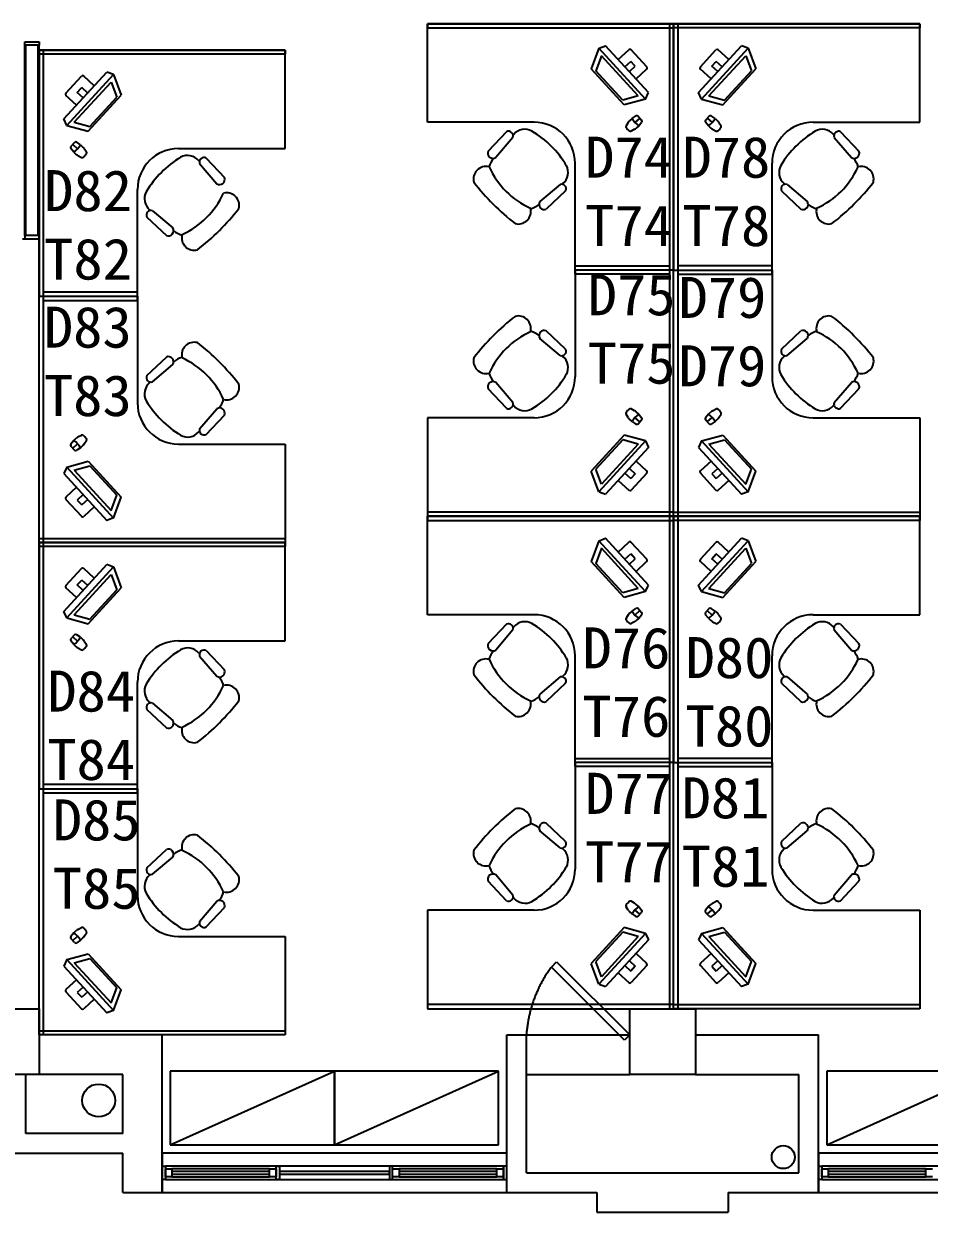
# Model space of a CAD drawing. Header units: millimetres. Extents: x 526420 to 928802, y 401925 to 509768.
# Drawn here: x 681218 to 686736, y 418464 to 425704 of the extents above; entities that cross this region are included whole.
import ezdxf

# ---------------------------------------------------------------- set-up
doc = ezdxf.new("R2010")
doc.units = ezdxf.units.MM
doc.header["$LTSCALE"] = 3000
doc.header["$MEASUREMENT"] = 0
doc.linetypes.add('DASHED2', pattern=[0.375, 0.25, -0.125])
doc.layers.get('0').update_dxf_attribs({"linetype": 'CONTINUOUS'})
for name, color, linetype in [('D-WALL', 7, 'CONTINUOUS'), ('D-WINDOW', 7, 'CONTINUOUS'), ('P-DOOR', 7, 'CONTINUOUS'), ('P-FURNI-I', 7, 'CONTINUOUS'), ('P-WALL', 7, 'CONTINUOUS'), ('窗台线', 7, 'CONTINUOUS')]:
    doc.layers.add(name, color=color, linetype=linetype)
doc.styles.get("Standard").update_dxf_attribs({"font": 'romans.shx', "width": 0.65, "bigfont": 'hzfs1.shx'})

msp = doc.modelspace()

# ---------------------------------------------------------------- linework, layer by layer
at = {"color": 0, "ltscale": 0.7}
for centre, radius in [((681674.4, 419144.9), 100), ((685846.2, 418799.6), 70)]:
    msp.add_circle(centre, radius, dxfattribs=at)
at = {"layer": 'D-WALL', "color": 0, "ltscale": 0.7}
for p, q in [((681211, 424393.9), (681311, 424393.9)), ((681311, 419703.9), (681311, 424393.9)), ((682061, 419543.9), (681311, 419543.9)), ((682061, 418583.9), (682061, 419543.9)), ((684161, 419543.9), (684281, 419543.9)), ((684161, 418583.9), (684161, 419543.9)), ((684281, 418703.9), (684281, 419543.9)), ((685311, 419543.9), (686061, 419543.9)), ((686061, 418583.9), (686061, 419543.9)), ((681231, 418943.9), (681231, 419303.9)), ((681821, 419303.9), (681311, 419303.9)), ((681821, 418943.9), (681821, 419303.9)), ((685311, 419303.9), (685941, 419303.9)), ((685941, 418703.9), (685941, 419303.9)), ((681821, 418943.9), (681231, 418943.9)), ((680511, 418823.9), (681821, 418823.9)), ((681821, 418583.9), (681821, 418823.9)), ((684281, 418703.9), (685941, 418703.9)), ((681821, 418583.9), (682061, 418583.9)), ((684161, 418583.9), (684711, 418583.9)), ((684711, 418583.9), (684711, 418463.9)), ((685511, 418583.9), (685511, 418463.9)), ((685511, 418583.9), (686061, 418583.9)), ((684711, 418463.9), (685511, 418463.9))]:
    msp.add_line(p, q, dxfattribs=at)
at = {"layer": 'D-WALL', "color": 0, "ltscale": 100}
for p, q in [((680911, 419703.9), (681311, 419703.9)), ((681311, 419703.9), (681311, 419303.9)), ((684911, 419703.9), (685311, 419703.9)), ((684911, 419303.9), (684911, 419703.9)), ((684911, 419703.9), (685311, 419703.9)), ((684911, 419303.9), (684911, 419703.9)), ((685311, 419703.9), (685311, 419303.9)), ((685311, 419703.9), (685311, 419303.9)), ((681311, 419303.9), (680911, 419303.9)), ((685311, 419303.9), (684911, 419303.9)), ((685311, 419303.9), (684911, 419303.9))]:
    msp.add_line(p, q, dxfattribs=at)
at = {"layer": 'D-WINDOW', "color": 0, "ltscale": 0.7}
for p, q in [((682061, 418743.9), (682081, 418743.9)), ((682061, 418663.9), (682061, 418743.9)), ((684141, 418743.9), (682081, 418743.9)), ((682081, 418743.9), (682081, 418663.9)), ((682081, 418743.9), (682081, 418663.9)), ((682081, 418728.9), (682121, 418728.9)), ((682081, 418678.9), (682081, 418728.9)), ((682716, 418728.9), (682121, 418728.9)), ((682121, 418728.9), (682121, 418678.9)), ((682121, 418728.9), (682121, 418678.9)), ((682716, 418711.4), (682121, 418711.4)), ((682121, 418711.4), (682121, 418696.4)), ((682121, 418696.4), (682716, 418696.4)), ((682716, 418728.9), (682756, 418728.9)), ((682716, 418678.9), (682716, 418728.9)), ((682716, 418678.9), (682716, 418728.9)), ((682716, 418696.4), (682716, 418711.4)), ((682756, 418743.9), (682776, 418743.9)), ((682756, 418663.9), (682756, 418743.9)), ((682756, 418728.9), (682756, 418678.9)), ((682776, 418743.9), (682776, 418663.9)), ((683446, 418711.4), (682776, 418711.4)), ((682776, 418711.4), (682776, 418696.4)), ((682776, 418696.4), (683446, 418696.4)), ((683466, 418743.9), (683446, 418743.9)), ((683446, 418743.9), (683446, 418663.9)), ((683446, 418696.4), (683446, 418711.4)), ((683466, 418663.9), (683466, 418743.9)), ((683466, 418728.9), (683506, 418728.9)), ((683466, 418678.9), (683466, 418728.9)), ((684101, 418728.9), (683506, 418728.9)), ((683506, 418728.9), (683506, 418678.9)), ((683506, 418728.9), (683506, 418678.9)), ((684101, 418711.4), (683506, 418711.4)), ((683506, 418711.4), (683506, 418696.4)), ((683506, 418696.4), (684101, 418696.4)), ((684101, 418728.9), (684141, 418728.9)), ((684101, 418678.9), (684101, 418728.9)), ((684101, 418678.9), (684101, 418728.9)), ((684101, 418696.4), (684101, 418711.4)), ((684141, 418663.9), (684141, 418743.9)), ((684161, 418743.9), (684141, 418743.9)), ((684141, 418743.9), (684141, 418663.9)), ((684141, 418728.9), (684141, 418678.9)), ((684161, 418663.9), (684161, 418743.9)), ((686061, 418743.9), (686081, 418743.9)), ((686061, 418663.9), (686061, 418743.9)), ((688141, 418743.9), (686081, 418743.9)), ((686081, 418743.9), (686081, 418663.9)), ((686081, 418743.9), (686081, 418663.9)), ((686081, 418728.9), (686121, 418728.9)), ((686081, 418678.9), (686081, 418728.9)), ((686716, 418728.9), (686121, 418728.9)), ((686121, 418728.9), (686121, 418678.9)), ((686121, 418728.9), (686121, 418678.9)), ((686716, 418711.4), (686121, 418711.4)), ((686121, 418711.4), (686121, 418696.4)), ((686121, 418696.4), (686716, 418696.4)), ((686716, 418728.9), (686756, 418728.9)), ((686716, 418678.9), (686716, 418728.9)), ((686716, 418678.9), (686716, 418728.9)), ((686716, 418696.4), (686716, 418711.4)), ((682081, 418663.9), (682061, 418663.9)), ((682121, 418678.9), (682081, 418678.9)), ((682081, 418663.9), (684141, 418663.9)), ((682121, 418678.9), (682716, 418678.9)), ((682756, 418678.9), (682716, 418678.9)), ((682776, 418663.9), (682756, 418663.9)), ((683446, 418663.9), (683466, 418663.9)), ((683506, 418678.9), (683466, 418678.9)), ((683506, 418678.9), (684101, 418678.9)), ((684141, 418678.9), (684101, 418678.9)), ((684141, 418663.9), (684161, 418663.9)), ((686081, 418663.9), (686061, 418663.9)), ((686121, 418678.9), (686081, 418678.9)), ((686081, 418663.9), (688141, 418663.9)), ((686121, 418678.9), (686716, 418678.9)), ((686756, 418678.9), (686716, 418678.9)), ((682061, 418583.9), (684161, 418583.9)), ((686061, 418583.9), (688161, 418583.9))]:
    msp.add_line(p, q, dxfattribs=at)
at = {"layer": 'P-DOOR', "color": 0, "linetype": 'DASHED2', "ltscale": 10}
for p, q in [((684433.7, 419957.6), (684465.5, 419989.4)), ((684879.2, 419512.1), (684433.7, 419957.6)), ((684465.5, 419989.4), (684911, 419543.9)), ((684281, 419543.9), (684911, 419543.9)), ((684911, 419543.9), (684879.2, 419512.1)), ((684281, 419303.9), (684911, 419303.9))]:
    msp.add_line(p, q, dxfattribs=at)
msp.add_arc((685060.7, 419491.1), 781.5, 143.35196, 176.12448, dxfattribs=at)
at = {"layer": 'P-FURNI-I', "color": 0}
for p, q in [((683678, 425703.9), (683678, 425678.9)), ((685178, 425703.9), (683678, 425703.9)), ((683678, 425103.9), (683678, 425703.9)), ((683678, 425703.9), (685178, 425703.9)), ((683678, 425678.9), (685178, 425678.9)), ((685178, 425703.9), (685153, 425703.9)), ((685153, 425703.9), (685153, 422703.9)), ((685178, 425678.9), (685178, 425703.9)), ((685178, 425703.9), (686678, 425703.9)), ((685178, 422703.9), (685178, 425703.9)), ((685178, 425703.9), (685203, 425703.9)), ((685178, 425703.9), (685178, 424203.9)), ((686678, 425703.9), (685178, 425703.9)), ((685178, 425703.9), (685178, 425703.9)), ((685178, 425678.9), (685178, 425703.9)), ((685178, 422703.9), (685178, 425703.9)), ((685178, 425703.9), (685178, 424203.9)), ((685178, 425703.9), (685178, 425703.9)), ((686678, 425678.9), (685178, 425678.9)), ((685203, 425703.9), (685203, 422703.9)), ((686678, 425703.9), (686678, 425678.9)), ((686678, 425103.9), (686678, 425703.9)), ((681310.9, 425518.9), (681310.9, 425543.9)), ((681310.9, 425543.9), (682810.9, 425543.9)), ((681310.9, 422543.9), (681310.9, 425543.9)), ((681310.9, 425543.9), (681335.9, 425543.9)), ((681310.9, 425543.9), (681310.9, 424043.9)), ((682810.9, 425543.9), (681310.9, 425543.9)), ((681310.9, 425543.9), (681310.9, 425543.9)), ((682810.9, 425518.9), (681310.9, 425518.9)), ((681335.9, 425543.9), (681335.9, 422543.9)), ((682810.9, 425543.9), (682810.9, 425518.9)), ((682810.9, 424943.9), (682810.9, 425543.9)), ((684328, 425103.9), (683678, 425103.9)), ((686028, 425103.9), (686678, 425103.9)), ((684160.3, 425046.1), (684048.4, 424928)), ((684199, 425012.1), (684094.4, 424888.9)), ((684204.4, 425029.8), (684200.2, 425024.9)), ((686151.6, 425029.8), (686155.8, 425024.9)), ((686157, 425012.1), (686261.6, 424888.9)), ((686195.7, 425046.1), (686307.6, 424928)), ((682160.9, 424943.9), (682810.9, 424943.9)), ((682284.5, 424869.8), (682288.7, 424864.9)), ((682289.9, 424852.1), (682394.5, 424728.9)), ((682328.6, 424886.1), (682440.5, 424768)), ((684578, 424203.9), (684578, 424853.9)), ((685778, 424203.9), (685778, 424853.9)), ((684486.2, 424724.9), (684362.9, 424620.4)), ((684503.8, 424730.3), (684499, 424726.2)), ((684503.8, 424730.3), (684499.1, 424726.2)), ((685852.2, 424730.3), (685856.9, 424726.2)), ((685852.2, 424730.3), (685857, 424726.2)), ((685869.8, 424724.9), (685993.1, 424620.4)), ((681910.9, 424043.9), (681910.9, 424693.9)), ((684520.2, 424686.2), (684402, 424574.3)), ((685835.8, 424686.2), (685954, 424574.3)), ((681985.1, 424570.3), (681989.8, 424566.2)), ((681985.1, 424570.3), (681989.9, 424566.2)), ((682002.8, 424564.9), (682126, 424460.4)), ((681968.7, 424526.2), (682086.9, 424414.3)), ((684578, 424178.9), (684578, 424228.9)), ((684578, 424228.9), (685153, 424228.9)), ((685178, 424203.9), (684578, 424203.9)), ((685178, 424203.9), (684578, 424203.9)), ((684578, 424203.9), (684578, 423553.9)), ((685153, 424228.9), (685153, 424178.9)), ((685178, 424203.9), (685778, 424203.9)), ((685178, 422703.9), (685178, 424203.9)), ((685178, 424203.9), (685778, 424203.9)), ((685178, 422703.9), (685178, 424203.9)), ((685778, 424228.9), (685203, 424228.9)), ((685203, 424228.9), (685203, 424178.9)), ((685778, 424178.9), (685778, 424228.9)), ((685778, 424203.9), (685778, 423553.9)), ((685153, 424178.9), (684578, 424178.9)), ((685203, 424178.9), (685778, 424178.9)), ((681910.9, 424068.9), (681335.9, 424068.9)), ((681335.9, 424068.9), (681335.9, 424018.9)), ((681910.9, 424018.9), (681910.9, 424068.9)), ((681310.9, 424043.9), (681910.9, 424043.9)), ((681310.9, 422543.9), (681310.9, 424043.9)), ((681310.9, 424043.9), (681910.9, 424043.9)), ((681335.9, 424018.9), (681910.9, 424018.9)), ((681910.9, 424043.9), (681910.9, 423393.9)), ((684520.2, 423721.7), (684402, 423833.6)), ((685835.8, 423721.7), (685954, 423833.6)), ((684486.2, 423683), (684362.9, 423787.5)), ((685869.8, 423683), (685993.1, 423787.5)), ((681968.7, 423561.7), (682086.9, 423673.6)), ((682002.8, 423523), (682126, 423627.5)), ((684503.8, 423677.6), (684499, 423681.7)), ((684503.8, 423677.6), (684499.1, 423681.7)), ((685852.2, 423677.6), (685856.9, 423681.7)), ((685852.2, 423677.6), (685857, 423681.7)), ((681985.1, 423517.6), (681989.8, 423521.7)), ((681985.1, 423517.6), (681989.9, 423521.7)), ((684160.3, 423361.8), (684048.4, 423479.9)), ((684199, 423395.8), (684094.4, 423519)), ((686157, 423395.8), (686261.6, 423519)), ((686195.7, 423361.8), (686307.6, 423479.9)), ((682289.9, 423235.8), (682394.5, 423359)), ((684204.4, 423378.1), (684200.2, 423383)), ((686151.6, 423378.1), (686155.8, 423383)), ((682328.6, 423201.8), (682440.5, 423319.9)), ((684328, 423303.9), (683678, 423303.9)), ((683678, 423303.9), (683678, 422703.9)), ((686028, 423303.9), (686678, 423303.9)), ((686678, 423303.9), (686678, 422703.9)), ((682284.5, 423218.1), (682288.7, 423223)), ((684877.6, 423198.7), (684676.3, 422979.4)), ((685007.5, 423162.8), (684877.6, 423198.7)), ((685348.5, 423162.8), (685478.4, 423198.7)), ((685478.4, 423198.7), (685679.7, 422979.4)), ((682160.9, 423143.9), (682810.9, 423143.9)), ((682810.9, 423143.9), (682810.9, 422543.9)), ((684867.8, 423170.3), (684703.8, 422991.6)), ((685007.5, 423162.8), (684723.3, 422853)), ((684963, 423143.9), (684738.2, 422898.9)), ((685025.8, 423123.6), (684764.1, 422838.4)), ((684963, 423143.9), (684867.8, 423170.3)), ((685007.5, 423162.8), (685025.8, 423123.6)), ((685348.5, 423162.8), (685330.2, 423123.6)), ((685330.2, 423123.6), (685591.9, 422838.4)), ((685348.5, 423162.8), (685632.7, 422853)), ((685393, 423143.9), (685488.2, 423170.3)), ((685393, 423143.9), (685617.8, 422898.9)), ((685488.2, 423170.3), (685652.2, 422991.6)), ((681611.4, 423038.7), (681812.6, 422819.4)), ((684723.3, 422853), (684676.3, 422979.4)), ((684738.2, 422898.9), (684703.8, 422991.6)), ((685617.8, 422898.9), (685652.2, 422991.6)), ((685632.7, 422853), (685679.7, 422979.4)), ((681765.6, 422693), (681812.6, 422819.4)), ((684723.6, 422853.3), (684764.1, 422838.4)), ((685632.4, 422853.3), (685591.9, 422838.4)), ((683678, 422728.9), (683678, 422703.9)), ((685178, 422728.9), (683678, 422728.9)), ((683678, 422703.9), (685178, 422703.9)), ((683678, 422703.9), (685178, 422703.9)), ((683678, 422703.9), (683678, 422678.9)), ((685178, 422703.9), (683678, 422703.9)), ((683678, 422103.9), (683678, 422703.9)), ((683678, 422703.9), (685178, 422703.9)), ((683678, 422678.9), (685178, 422678.9)), ((685153, 422703.9), (685178, 422703.9)), ((685178, 422703.9), (685153, 422703.9)), ((685153, 422703.9), (685153, 419703.9)), ((685178, 422703.9), (685178, 422728.9)), ((685178, 422728.9), (686678, 422728.9)), ((685178, 422703.9), (685178, 422728.9)), ((686678, 422703.9), (685178, 422703.9)), ((685203, 422703.9), (685178, 422703.9)), ((686678, 422703.9), (685178, 422703.9)), ((685178, 422703.9), (685178, 422703.9)), ((685178, 422678.9), (685178, 422703.9)), ((685178, 422703.9), (686678, 422703.9)), ((685178, 419703.9), (685178, 422703.9)), ((685178, 422703.9), (685203, 422703.9)), ((685178, 422703.9), (685178, 421203.9)), ((686678, 422703.9), (685178, 422703.9)), ((685178, 422703.9), (685178, 422703.9)), ((685178, 422703.9), (685178, 422703.9)), ((685178, 422678.9), (685178, 422703.9)), ((685178, 419703.9), (685178, 422703.9)), ((685178, 422703.9), (685178, 421203.9)), ((685178, 422703.9), (685178, 422703.9)), ((686678, 422678.9), (685178, 422678.9)), ((685203, 422703.9), (685203, 419703.9)), ((686678, 422728.9), (686678, 422703.9)), ((686678, 422703.9), (686678, 422678.9)), ((686678, 422103.9), (686678, 422703.9)), ((681310.9, 422543.9), (681310.9, 422568.9)), ((681310.9, 422568.9), (682810.9, 422568.9)), ((682810.9, 422543.9), (681310.9, 422543.9)), ((681335.9, 422543.9), (681310.9, 422543.9)), ((682810.9, 422543.9), (681310.9, 422543.9)), ((681310.9, 422543.9), (681310.9, 422543.9)), ((681310.9, 422518.9), (681310.9, 422543.9)), ((681310.9, 422543.9), (682810.9, 422543.9)), ((681310.9, 419543.9), (681310.9, 422543.9)), ((681310.9, 422543.9), (681335.9, 422543.9)), ((681310.9, 422543.9), (681310.9, 421043.9)), ((682810.9, 422543.9), (681310.9, 422543.9)), ((681310.9, 422543.9), (681310.9, 422543.9)), ((681335.9, 422543.9), (681335.9, 419543.9)), ((682810.9, 422568.9), (682810.9, 422543.9)), ((682810.9, 422543.9), (682810.9, 422518.9)), ((682810.9, 421943.9), (682810.9, 422543.9)), ((684723.3, 422554.9), (684676.3, 422428.5)), ((685007.5, 422245.1), (684723.3, 422554.9)), ((684723.6, 422554.6), (684764.1, 422569.5)), ((685025.8, 422284.3), (684764.1, 422569.5)), ((685330.2, 422284.3), (685591.9, 422569.5)), ((685348.5, 422245.1), (685632.7, 422554.9)), ((685632.4, 422554.6), (685591.9, 422569.5)), ((685632.7, 422554.9), (685679.7, 422428.5)), ((682810.9, 422518.9), (681310.9, 422518.9)), ((684738.2, 422509), (684703.8, 422416.3)), ((684963, 422264), (684738.2, 422509)), ((685393, 422264), (685617.8, 422509)), ((685617.8, 422509), (685652.2, 422416.3)), ((681765.6, 422394.9), (681812.6, 422268.5)), ((684877.6, 422209.2), (684676.3, 422428.5)), ((684867.8, 422237.6), (684703.8, 422416.3)), ((685478.4, 422209.2), (685679.7, 422428.5)), ((685488.2, 422237.6), (685652.2, 422416.3)), ((681611.4, 422049.2), (681812.6, 422268.5)), ((684963, 422264), (684867.8, 422237.6)), ((685007.5, 422245.1), (684877.6, 422209.2)), ((685007.5, 422245.1), (685025.8, 422284.3)), ((685348.5, 422245.1), (685330.2, 422284.3)), ((685348.5, 422245.1), (685478.4, 422209.2)), ((685393, 422264), (685488.2, 422237.6)), ((684328, 422103.9), (683678, 422103.9)), ((686028, 422103.9), (686678, 422103.9)), ((684160.3, 422046.1), (684048.4, 421928)), ((684204.4, 422029.8), (684200.2, 422024.9)), ((686151.6, 422029.8), (686155.8, 422024.9)), ((686195.7, 422046.1), (686307.6, 421928)), ((684199, 422012.1), (684094.4, 421888.9)), ((686157, 422012.1), (686261.6, 421888.9)), ((682160.9, 421943.9), (682810.9, 421943.9)), ((682328.6, 421886.1), (682440.5, 421768)), ((682284.5, 421869.8), (682288.7, 421864.9)), ((682289.9, 421852.1), (682394.5, 421728.9)), ((684578, 421203.9), (684578, 421853.9)), ((685778, 421203.9), (685778, 421853.9)), ((684503.8, 421730.3), (684499, 421726.2)), ((684503.8, 421730.3), (684499.1, 421726.2)), ((685852.2, 421730.3), (685856.9, 421726.2)), ((685852.2, 421730.3), (685857, 421726.2)), ((681910.9, 421043.9), (681910.9, 421693.9)), ((684486.2, 421724.9), (684362.9, 421620.4)), ((684520.2, 421686.2), (684402, 421574.3)), ((685835.8, 421686.2), (685954, 421574.3)), ((685869.8, 421724.9), (685993.1, 421620.4)), ((681968.7, 421526.2), (682086.9, 421414.3)), ((681985.1, 421570.3), (681989.8, 421566.2)), ((681985.1, 421570.3), (681989.9, 421566.2)), ((682002.8, 421564.9), (682126, 421460.4)), ((684578, 421178.9), (684578, 421228.9)), ((684578, 421228.9), (685153, 421228.9)), ((685153, 421228.9), (685153, 421178.9)), ((685778, 421228.9), (685203, 421228.9)), ((685203, 421228.9), (685203, 421178.9)), ((685778, 421178.9), (685778, 421228.9)), ((685178, 421203.9), (684578, 421203.9)), ((685178, 421203.9), (684578, 421203.9)), ((684578, 421203.9), (684578, 420553.9)), ((685153, 421178.9), (684578, 421178.9)), ((685178, 421203.9), (685778, 421203.9)), ((685178, 419703.9), (685178, 421203.9)), ((685178, 421203.9), (685778, 421203.9)), ((685178, 419703.9), (685178, 421203.9)), ((685203, 421178.9), (685778, 421178.9)), ((685778, 421203.9), (685778, 420553.9)), ((681310.9, 421043.9), (681910.9, 421043.9)), ((681310.9, 419543.9), (681310.9, 421043.9)), ((681310.9, 421043.9), (681910.9, 421043.9)), ((681910.9, 421068.9), (681335.9, 421068.9)), ((681335.9, 421068.9), (681335.9, 421018.9)), ((681335.9, 421018.9), (681910.9, 421018.9)), ((681910.9, 421018.9), (681910.9, 421068.9)), ((681910.9, 421043.9), (681910.9, 420393.9)), ((684520.2, 420721.7), (684402, 420833.6)), ((685835.8, 420721.7), (685954, 420833.6)), ((684486.2, 420683), (684362.9, 420787.5)), ((685869.8, 420683), (685993.1, 420787.5)), ((681968.7, 420561.7), (682086.9, 420673.6)), ((684503.8, 420677.6), (684499, 420681.7)), ((684503.8, 420677.6), (684499.1, 420681.7)), ((685852.2, 420677.6), (685856.9, 420681.7)), ((685852.2, 420677.6), (685857, 420681.7)), ((682002.8, 420523), (682126, 420627.5)), ((681985.1, 420517.6), (681989.8, 420521.7)), ((681985.1, 420517.6), (681989.9, 420521.7)), ((684199, 420395.8), (684094.4, 420519)), ((686157, 420395.8), (686261.6, 420519)), ((684160.3, 420361.8), (684048.4, 420479.9)), ((686195.7, 420361.8), (686307.6, 420479.9)), ((682289.9, 420235.8), (682394.5, 420359)), ((684204.4, 420378.1), (684200.2, 420383)), ((686151.6, 420378.1), (686155.8, 420383)), ((682328.6, 420201.8), (682440.5, 420319.9)), ((684328, 420303.9), (683678, 420303.9)), ((683678, 420303.9), (683678, 419703.9)), ((686028, 420303.9), (686678, 420303.9)), ((686678, 420303.9), (686678, 419703.9)), ((682284.5, 420218.1), (682288.7, 420223)), ((682160.9, 420143.9), (682810.9, 420143.9)), ((682810.9, 420143.9), (682810.9, 419543.9)), ((683678, 419728.9), (683678, 419703.9)), ((685178, 419728.9), (683678, 419728.9)), ((683678, 419703.9), (685178, 419703.9)), ((683678, 419703.9), (685178, 419703.9)), ((685153, 419703.9), (685178, 419703.9)), ((685178, 419703.9), (685178, 419728.9)), ((685178, 419728.9), (686678, 419728.9)), ((685178, 419703.9), (685178, 419728.9)), ((686678, 419703.9), (685178, 419703.9)), ((685203, 419703.9), (685178, 419703.9)), ((686678, 419703.9), (685178, 419703.9)), ((685178, 419703.9), (685178, 419703.9)), ((685178, 419703.9), (685178, 419703.9)), ((686678, 419728.9), (686678, 419703.9)), ((681310.9, 419543.9), (681310.9, 419568.9)), ((681310.9, 419568.9), (682810.9, 419568.9)), ((682810.9, 419568.9), (682810.9, 419543.9)), ((682810.9, 419543.9), (681310.9, 419543.9)), ((681335.9, 419543.9), (681310.9, 419543.9)), ((682810.9, 419543.9), (681310.9, 419543.9)), ((681310.9, 419543.9), (681310.9, 419543.9))]:
    msp.add_line(p, q, dxfattribs=at)
at = {"layer": 'P-FURNI-I', "color": 8}
for p, q in [((684723.6, 425554.6), (684764.1, 425569.5)), ((685025.8, 425284.3), (684764.1, 425569.5)), ((685330.2, 425284.3), (685591.9, 425569.5)), ((685632.4, 425554.6), (685591.9, 425569.5)), ((684723.3, 425554.9), (684676.3, 425428.5)), ((684738.2, 425509), (684703.8, 425416.3)), ((685007.5, 425245.1), (684723.3, 425554.9)), ((684963, 425264), (684738.2, 425509)), ((685348.5, 425245.1), (685632.7, 425554.9)), ((685393, 425264), (685617.8, 425509)), ((685617.8, 425509), (685652.2, 425416.3)), ((685632.7, 425554.9), (685679.7, 425428.5)), ((684877.6, 425209.2), (684676.3, 425428.5)), ((685478.4, 425209.2), (685679.7, 425428.5)), ((681463.1, 425124.3), (681724.8, 425409.5)), ((681481.4, 425085.1), (681765.7, 425394.9)), ((681765.3, 425394.6), (681724.8, 425409.5)), ((681765.6, 425394.9), (681812.6, 425268.5)), ((684867.8, 425237.6), (684703.8, 425416.3)), ((685488.2, 425237.6), (685652.2, 425416.3)), ((681525.9, 425104), (681750.7, 425349)), ((681750.7, 425349), (681785.1, 425256.3)), ((685007.5, 425245.1), (685025.8, 425284.3)), ((685348.5, 425245.1), (685330.2, 425284.3)), ((681611.4, 425049.2), (681812.6, 425268.5)), ((681621.1, 425077.6), (681785.1, 425256.3)), ((684963, 425264), (684867.8, 425237.6)), ((685007.5, 425245.1), (684877.6, 425209.2)), ((685348.5, 425245.1), (685478.4, 425209.2)), ((685393, 425264), (685488.2, 425237.6)), ((681481.4, 425085.1), (681463.1, 425124.3)), ((681481.4, 425085.1), (681611.4, 425049.2)), ((681525.9, 425104), (681621.1, 425077.6)), ((681481.4, 423002.8), (681611.4, 423038.7)), ((681481.4, 423002.8), (681463.1, 422963.6)), ((681463.1, 422963.6), (681724.8, 422678.4)), ((681481.4, 423002.8), (681765.7, 422693)), ((681525.9, 422983.9), (681621.1, 423010.3)), ((681525.9, 422983.9), (681750.7, 422738.9)), ((681621.1, 423010.3), (681785.1, 422831.6)), ((681750.7, 422738.9), (681785.1, 422831.6)), ((681765.3, 422693.3), (681724.8, 422678.4)), ((681463.1, 422124.3), (681724.8, 422409.5)), ((681481.4, 422085.1), (681765.7, 422394.9)), ((681765.3, 422394.6), (681724.8, 422409.5)), ((681525.9, 422104), (681750.7, 422349)), ((681750.7, 422349), (681785.1, 422256.3)), ((681621.1, 422077.6), (681785.1, 422256.3)), ((681481.4, 422085.1), (681463.1, 422124.3)), ((681525.9, 422104), (681621.1, 422077.6)), ((681481.4, 422085.1), (681611.4, 422049.2)), ((684877.6, 420198.7), (684676.3, 419979.4)), ((684867.8, 420170.3), (684703.8, 419991.6)), ((685007.5, 420162.8), (684723.3, 419853)), ((684963, 420143.9), (684738.2, 419898.9)), ((684963, 420143.9), (684867.8, 420170.3)), ((685007.5, 420162.8), (684877.6, 420198.7)), ((685007.5, 420162.8), (685025.8, 420123.6)), ((685348.5, 420162.8), (685330.2, 420123.6)), ((685348.5, 420162.8), (685478.4, 420198.7)), ((685348.5, 420162.8), (685632.7, 419853)), ((685393, 420143.9), (685488.2, 420170.3)), ((685393, 420143.9), (685617.8, 419898.9)), ((685478.4, 420198.7), (685679.7, 419979.4)), ((685488.2, 420170.3), (685652.2, 419991.6)), ((685025.8, 420123.6), (684764.1, 419838.4)), ((685330.2, 420123.6), (685591.9, 419838.4)), ((681481.4, 420002.8), (681463.1, 419963.6)), ((681481.4, 420002.8), (681611.4, 420038.7)), ((681481.4, 420002.8), (681765.7, 419693)), ((681525.9, 419983.9), (681621.1, 420010.3)), ((681611.4, 420038.7), (681812.6, 419819.4)), ((681621.1, 420010.3), (681785.1, 419831.6)), ((681463.1, 419963.6), (681724.8, 419678.4)), ((681525.9, 419983.9), (681750.7, 419738.9)), ((684723.3, 419853), (684676.3, 419979.4)), ((684738.2, 419898.9), (684703.8, 419991.6)), ((685617.8, 419898.9), (685652.2, 419991.6)), ((685632.7, 419853), (685679.7, 419979.4)), ((684723.6, 419853.3), (684764.1, 419838.4)), ((685632.4, 419853.3), (685591.9, 419838.4)), ((681750.7, 419738.9), (681785.1, 419831.6)), ((681765.6, 419693), (681812.6, 419819.4)), ((681765.3, 419693.3), (681724.8, 419678.4))]:
    msp.add_line(p, q, dxfattribs=at)
at = {"layer": 'P-FURNI-I', "color": 8, "linetype": 'ByBlock'}
for p, q in [((684840.9, 425485.8), (684905.6, 425545.2)), ((685014.4, 425441.5), (684919.8, 425544.6)), ((685341.6, 425441.5), (685436.2, 425544.6)), ((685515.1, 425485.8), (685450.4, 425545.2)), ((684881.5, 425441.6), (684917.5, 425474.7)), ((684908.5, 425412.2), (684944.6, 425445.2)), ((684944.6, 425445.2), (684917.5, 425474.7)), ((684949.1, 425367.9), (685013.8, 425427.3)), ((685406.9, 425367.9), (685342.2, 425427.3)), ((685411.4, 425445.2), (685438.5, 425474.7)), ((685447.5, 425412.2), (685411.4, 425445.2)), ((685474.5, 425441.6), (685438.5, 425474.7)), ((681474.5, 425281.5), (681569.1, 425384.6)), ((681648, 425325.8), (681583.3, 425385.2)), ((681544.4, 425285.2), (681571.4, 425314.7)), ((681580.4, 425252.2), (681544.4, 425285.2)), ((681607.5, 425281.6), (681571.4, 425314.7)), ((681539.9, 425207.9), (681475.1, 425267.3)), ((684925.1, 425126.4), (684948.4, 425142.4)), ((684961.4, 425140.9), (684983.2, 425117.1)), ((685394.6, 425140.9), (685372.8, 425117.1)), ((685430.9, 425126.4), (685407.6, 425142.4)), ((684902, 425103.2), (684888.9, 425083.1)), ((684925.1, 425126.4), (684910.1, 425112.7)), ((684972.3, 425129), (684942.8, 425102)), ((684965.6, 425082.2), (684950.7, 425068.5)), ((684965.6, 425082.2), (684983.5, 425104)), ((685390.4, 425082.2), (685372.5, 425104)), ((685383.7, 425129), (685413.2, 425102)), ((685390.4, 425082.2), (685405.3, 425068.5)), ((685430.9, 425126.4), (685445.9, 425112.7)), ((685454, 425103.2), (685467.1, 425083.1)), ((681523.3, 424922.2), (681505.4, 424944)), ((681527.5, 424980.9), (681505.7, 424957.1)), ((681516.6, 424969), (681546.1, 424942)), ((681523.3, 424922.2), (681538.2, 424908.5)), ((681563.9, 424966.4), (681540.5, 424982.4)), ((681563.9, 424966.4), (681578.8, 424952.7)), ((681586.9, 424943.2), (681600, 424923.1)), ((681548.4, 424901.2), (681569.6, 424889.9)), ((681523.3, 423165.7), (681538.2, 423179.4)), ((681548.4, 423186.7), (681569.6, 423198)), ((681523.3, 423165.7), (681505.4, 423143.9)), ((681527.5, 423107), (681505.7, 423130.8)), ((681516.6, 423118.9), (681546.1, 423145.9)), ((681563.9, 423121.5), (681540.5, 423105.5)), ((681563.9, 423121.5), (681578.8, 423135.2)), ((681586.9, 423144.7), (681600, 423164.8)), ((681539.9, 422880), (681475.1, 422820.6)), ((681580.4, 422835.7), (681544.4, 422802.7)), ((681474.5, 422806.4), (681569.1, 422703.3)), ((681544.4, 422802.7), (681571.4, 422773.2)), ((681607.5, 422806.3), (681571.4, 422773.2)), ((681648, 422762.1), (681583.3, 422702.7)), ((681474.5, 422281.5), (681569.1, 422384.6)), ((681648, 422325.8), (681583.3, 422385.2)), ((681544.4, 422285.2), (681571.4, 422314.7)), ((681607.5, 422281.6), (681571.4, 422314.7)), ((681539.9, 422207.9), (681475.1, 422267.3)), ((681580.4, 422252.2), (681544.4, 422285.2)), ((681527.5, 421980.9), (681505.7, 421957.1)), ((681516.6, 421969), (681546.1, 421942)), ((681563.9, 421966.4), (681540.5, 421982.4)), ((681563.9, 421966.4), (681578.8, 421952.7)), ((681523.3, 421922.2), (681505.4, 421944)), ((681523.3, 421922.2), (681538.2, 421908.5)), ((681548.4, 421901.2), (681569.6, 421889.9)), ((681586.9, 421943.2), (681600, 421923.1)), ((684925.1, 420281.5), (684910.1, 420295.2)), ((684972.3, 420278.9), (684942.8, 420305.9)), ((684961.4, 420267), (684983.2, 420290.8)), ((685394.6, 420267), (685372.8, 420290.8)), ((685383.7, 420278.9), (685413.2, 420305.9)), ((685430.9, 420281.5), (685445.9, 420295.2)), ((684925.1, 420281.5), (684948.4, 420265.5)), ((685430.9, 420281.5), (685407.6, 420265.5)), ((681523.3, 420165.7), (681505.4, 420143.9)), ((681516.6, 420118.9), (681546.1, 420145.9)), ((681523.3, 420165.7), (681538.2, 420179.4)), ((681548.4, 420186.7), (681569.6, 420198)), ((681586.9, 420144.7), (681600, 420164.8)), ((681527.5, 420107), (681505.7, 420130.8)), ((681563.9, 420121.5), (681540.5, 420105.5)), ((681563.9, 420121.5), (681578.8, 420135.2)), ((684908.5, 419995.7), (684944.6, 419962.7)), ((684949.1, 420040), (685013.8, 419980.6)), ((685406.9, 420040), (685342.2, 419980.6)), ((685447.5, 419995.7), (685411.4, 419962.7)), ((684840.9, 419922.1), (684905.6, 419862.7)), ((684881.5, 419966.3), (684917.5, 419933.2)), ((684944.6, 419962.7), (684917.5, 419933.2)), ((685014.4, 419966.4), (684919.8, 419863.3)), ((685341.6, 419966.4), (685436.2, 419863.3)), ((685411.4, 419962.7), (685438.5, 419933.2)), ((685474.5, 419966.3), (685438.5, 419933.2)), ((685515.1, 419922.1), (685450.4, 419862.7)), ((681539.9, 419880), (681475.1, 419820.6)), ((681474.5, 419806.4), (681569.1, 419703.3)), ((681580.4, 419835.7), (681544.4, 419802.7)), ((681544.4, 419802.7), (681571.4, 419773.2)), ((681607.5, 419806.3), (681571.4, 419773.2)), ((681648, 419762.1), (681583.3, 419702.7))]:
    msp.add_line(p, q, dxfattribs=at)
at = {"layer": 'P-FURNI-I', "color": 0, "linetype": 'ByBlock'}
for p, q in [((684940.5, 425061.2), (684919.3, 425049.9)), ((685415.5, 425061.2), (685436.7, 425049.9)), ((684902, 423304.7), (684888.9, 423324.8)), ((684940.5, 423346.7), (684919.3, 423358)), ((684965.6, 423325.7), (684950.7, 423339.4)), ((684965.6, 423325.7), (684983.5, 423303.9)), ((685390.4, 423325.7), (685372.5, 423303.9)), ((685390.4, 423325.7), (685405.3, 423339.4)), ((685415.5, 423346.7), (685436.7, 423358)), ((685454, 423304.7), (685467.1, 423324.8)), ((684925.1, 423281.5), (684910.1, 423295.2)), ((684925.1, 423281.5), (684948.4, 423265.5)), ((684972.3, 423278.9), (684942.8, 423305.9)), ((684961.4, 423267), (684983.2, 423290.8)), ((685394.6, 423267), (685372.8, 423290.8)), ((685383.7, 423278.9), (685413.2, 423305.9)), ((685430.9, 423281.5), (685407.6, 423265.5)), ((685430.9, 423281.5), (685445.9, 423295.2)), ((684949.1, 423040), (685013.8, 422980.6)), ((685406.9, 423040), (685342.2, 422980.6)), ((684881.5, 422966.3), (684917.5, 422933.2)), ((684908.5, 422995.7), (684944.6, 422962.7)), ((684944.6, 422962.7), (684917.5, 422933.2)), ((685014.4, 422966.4), (684919.8, 422863.3)), ((685341.6, 422966.4), (685436.2, 422863.3)), ((685447.5, 422995.7), (685411.4, 422962.7)), ((685411.4, 422962.7), (685438.5, 422933.2)), ((685474.5, 422966.3), (685438.5, 422933.2)), ((684840.9, 422922.1), (684905.6, 422862.7)), ((685515.1, 422922.1), (685450.4, 422862.7)), ((684840.9, 422485.8), (684905.6, 422545.2)), ((685014.4, 422441.5), (684919.8, 422544.6)), ((685341.6, 422441.5), (685436.2, 422544.6)), ((685515.1, 422485.8), (685450.4, 422545.2)), ((684881.5, 422441.6), (684917.5, 422474.7)), ((684944.6, 422445.2), (684917.5, 422474.7)), ((685411.4, 422445.2), (685438.5, 422474.7)), ((685474.5, 422441.6), (685438.5, 422474.7)), ((684908.5, 422412.2), (684944.6, 422445.2)), ((684949.1, 422367.9), (685013.8, 422427.3)), ((685406.9, 422367.9), (685342.2, 422427.3)), ((685447.5, 422412.2), (685411.4, 422445.2)), ((684902, 422103.2), (684888.9, 422083.1)), ((684925.1, 422126.4), (684910.1, 422112.7)), ((684925.1, 422126.4), (684948.4, 422142.4)), ((684972.3, 422129), (684942.8, 422102)), ((684961.4, 422140.9), (684983.2, 422117.1)), ((684965.6, 422082.2), (684983.5, 422104)), ((685390.4, 422082.2), (685372.5, 422104)), ((685394.6, 422140.9), (685372.8, 422117.1)), ((685383.7, 422129), (685413.2, 422102)), ((685430.9, 422126.4), (685407.6, 422142.4)), ((685430.9, 422126.4), (685445.9, 422112.7)), ((685454, 422103.2), (685467.1, 422083.1)), ((684940.5, 422061.2), (684919.3, 422049.9)), ((684965.6, 422082.2), (684950.7, 422068.5)), ((685390.4, 422082.2), (685405.3, 422068.5)), ((685415.5, 422061.2), (685436.7, 422049.9)), ((684940.5, 420346.7), (684919.3, 420358)), ((685415.5, 420346.7), (685436.7, 420358)), ((684902, 420304.7), (684888.9, 420324.8)), ((684965.6, 420325.7), (684950.7, 420339.4)), ((684965.6, 420325.7), (684983.5, 420303.9)), ((685390.4, 420325.7), (685372.5, 420303.9)), ((685390.4, 420325.7), (685405.3, 420339.4)), ((685454, 420304.7), (685467.1, 420324.8))]:
    msp.add_line(p, q, dxfattribs=at)
at = {"layer": 'P-FURNI-I', "color": 0, "ltscale": 100}
for p, q in [((682111, 418873.9), (683111, 419323.9)), ((683111, 419323.9), (682111, 419323.9)), ((682111, 419323.9), (682111, 418873.9)), ((683111, 418873.9), (684111, 419323.9)), ((683111, 418873.9), (683111, 419323.9)), ((684111, 419323.9), (683111, 419323.9)), ((683111, 419323.9), (683111, 418873.9)), ((684111, 418873.9), (684111, 419323.9)), ((686111, 418873.9), (687111, 419323.9)), ((687111, 419323.9), (686111, 419323.9)), ((686111, 419323.9), (686111, 418873.9)), ((682111, 418873.9), (683111, 418873.9)), ((683111, 418873.9), (684111, 418873.9)), ((686111, 418873.9), (687111, 418873.9))]:
    msp.add_line(p, q, dxfattribs=at)
at = {"layer": 'P-FURNI-I', "color": 8, "linetype": 'ByBlock'}
for centre, radius, start, end in [((684912.4, 425537.9), 10, 42.52965, 132.52965), ((685443.6, 425537.9), 10, 47.47035, 137.47035), ((685007, 425434.7), 10, 312.52965, 42.52965), ((685349, 425434.7), 10, 137.47035, 227.47035), ((681576.5, 425377.9), 10, 47.47035, 137.47035), ((681481.9, 425274.7), 10, 137.47035, 227.47035), ((684954, 425134.1), 10, 42.52965, 124.42662), ((685402, 425134.1), 10, 55.57338, 137.47035), ((684897.3, 425077.6), 10, 146.87305, 222.52965), ((684943.9, 425075.8), 50, 132.52965, 146.87305), ((685040.9, 425192), 133.1, 209.50646, 235.55283), ((684975.8, 425110.4), 10, 320.63267, 42.52965), ((685380.2, 425110.4), 10, 137.47035, 219.36733), ((685315.1, 425192), 133.1, 304.44717, 330.49354), ((685412.1, 425075.8), 50, 33.12695, 47.47035), ((685458.7, 425077.6), 10, 317.47035, 33.12695), ((681513.1, 424950.4), 10, 137.47035, 219.36733), ((681448, 425032), 133.1, 304.44717, 330.49354), ((681534.9, 424974.1), 10, 55.57338, 137.47035), ((681545, 424915.8), 50, 33.12695, 47.47035), ((681591.6, 424917.6), 10, 317.47035, 33.12695), ((681572, 424945.3), 50, 227.47035, 241.81376), ((681574.3, 424898.7), 10, 241.81376, 317.47035), ((681526.1, 424960.3), 88, 309.09951, 325.8412), ((681572, 423142.6), 50, 118.18624, 132.52965), ((681574.3, 423189.2), 10, 42.52965, 118.18624), ((681526.1, 423127.6), 88, 34.1588, 50.90049), ((681513.1, 423137.5), 10, 140.63267, 222.52965), ((681448, 423055.9), 133.1, 29.50646, 55.55283), ((681534.9, 423113.8), 10, 222.52965, 304.42662), ((681545, 423172.1), 50, 312.52965, 326.87305), ((681591.6, 423170.3), 10, 326.87305, 42.52965), ((681481.9, 422813.2), 10, 132.52965, 222.52965), ((681576.5, 422710), 10, 222.52965, 312.52965), ((681576.5, 422377.9), 10, 47.47035, 137.47035), ((681481.9, 422274.7), 10, 137.47035, 227.47035), ((681513.1, 421950.4), 10, 137.47035, 219.36733), ((681448, 422032), 133.1, 304.44717, 330.49354), ((681534.9, 421974.1), 10, 55.57338, 137.47035), ((681545, 421915.8), 50, 33.12695, 47.47035), ((681572, 421945.3), 50, 227.47035, 241.81376), ((681574.3, 421898.7), 10, 241.81376, 317.47035), ((681526.1, 421960.3), 88, 309.09951, 325.8412), ((681591.6, 421917.6), 10, 317.47035, 33.12695), ((684943.9, 420332.1), 50, 213.12695, 227.47035), ((684975.8, 420297.5), 10, 317.47035, 39.36733), ((685380.2, 420297.5), 10, 140.63267, 222.52965), ((685412.1, 420332.1), 50, 312.52965, 326.87305), ((684954, 420273.8), 10, 235.57338, 317.47035), ((685402, 420273.8), 10, 222.52965, 304.42662), ((681513.1, 420137.5), 10, 140.63267, 222.52965), ((681448, 420055.9), 133.1, 29.50646, 55.55283), ((681572, 420142.6), 50, 118.18624, 132.52965), ((681574.3, 420189.2), 10, 42.52965, 118.18624), ((681545, 420172.1), 50, 312.52965, 326.87305), ((681526.1, 420127.6), 88, 34.1588, 50.90049), ((681591.6, 420170.3), 10, 326.87305, 42.52965), ((681534.9, 420113.8), 10, 222.52965, 304.42662), ((685007, 419973.2), 10, 317.47035, 47.47035), ((685349, 419973.2), 10, 132.52965, 222.52965), ((684912.4, 419870), 10, 227.47035, 317.47035), ((685443.6, 419870), 10, 222.52965, 312.52965), ((681481.9, 419813.2), 10, 132.52965, 222.52965), ((681576.5, 419710), 10, 222.52965, 312.52965)]:
    msp.add_arc(centre, radius, start, end, dxfattribs=at)
at = {"layer": 'P-FURNI-I', "color": 0}
for centre, radius, start, end in [((684272.2, 424972.9), 88.6, 61.10866, 140), ((684328, 424853.9), 250, 0.00002, 89.99998), ((686028, 424853.9), 250, 90.00002, 179.99998), ((686083.8, 424972.9), 88.6, 40, 118.89134), ((684172.6, 425021.2), 27.9, 341.04311, 116.28384), ((683991, 424517), 624.1, 31.27501, 58.72499), ((686365, 424517), 624.1, 121.27501, 148.72499), ((686183.4, 425021.2), 27.9, 63.71616, 198.95689), ((682160.9, 424693.9), 250, 90.00002, 179.99998), ((684077.6, 424915.7), 31.7, 157.15642, 302.13371), ((686278.4, 424915.7), 31.7, 237.86629, 22.84358), ((682497.9, 424357), 624.1, 121.27501, 148.72499), ((682216.7, 424812.9), 88.6, 40, 118.89134), ((682316.3, 424861.2), 27.9, 63.71616, 198.95689), ((684220.4, 424775.9), 177.1, 142.33471, 161.21221), ((686135.6, 424775.9), 177.1, 18.78779, 37.66529), ((684034.6, 424758.2), 76.4, 75.39269, 194.60731), ((684512.3, 425038.3), 502.6, 204.20895, 245.79105), ((684446.9, 424798.2), 88.6, 310, 28.89134), ((685909.1, 424798.2), 88.6, 151.10866, 230), ((685843.7, 425038.3), 502.6, 294.20895, 335.79105), ((686321.4, 424758.2), 76.4, 345.39269, 104.60731), ((682411.4, 424755.7), 31.7, 237.86629, 22.84358), ((685056.9, 425582.9), 1383.5, 217.59073, 232.40927), ((684495.2, 424698.6), 27.9, 333.71616, 108.95689), ((685860.8, 424698.6), 27.9, 71.04311, 206.28384), ((685299.1, 425582.9), 1383.5, 307.59073, 322.40927), ((682042, 424638.2), 88.6, 151.10866, 230), ((681976.6, 424878.3), 502.6, 294.20895, 335.79105), ((682454.3, 424598.2), 76.4, 345.39269, 104.60731), ((681993.7, 424538.6), 27.9, 71.04311, 206.28384), ((681432, 425422.9), 1383.5, 307.59073, 322.40927), ((684232.2, 424560.5), 76.4, 255.39269, 14.60731), ((684251.7, 424744.6), 177.1, 288.61801, 306.90476), ((684389.8, 424603.5), 31.7, 147.86629, 292.84358), ((685966.3, 424603.5), 31.7, 247.15642, 32.13371), ((686104.3, 424744.6), 177.1, 233.09524, 251.38199), ((686123.8, 424560.5), 76.4, 165.39269, 284.60731), ((682099.2, 424443.5), 31.7, 247.15642, 32.13371), ((682237.2, 424584.6), 177.1, 233.09524, 251.38199), ((682256.7, 424400.5), 76.4, 165.39269, 284.60731), ((685056.9, 422825), 1383.5, 127.59073, 142.40927), ((684232.2, 423847.4), 76.4, 345.39269, 104.60731), ((686123.8, 423847.4), 76.4, 75.39269, 194.60731), ((685299.1, 422825), 1383.5, 37.59073, 52.40927), ((684251.7, 423663.3), 177.1, 53.09524, 71.38199), ((684389.8, 423804.4), 31.7, 67.15642, 212.13371), ((685966.3, 423804.4), 31.7, 327.86629, 112.84358), ((686104.3, 423663.3), 177.1, 108.61801, 126.90476), ((682256.7, 423687.4), 76.4, 75.39269, 194.60731), ((681432, 422665), 1383.5, 37.59073, 52.40927), ((684512.3, 423369.6), 502.6, 114.20895, 155.79105), ((685843.7, 423369.6), 502.6, 24.20895, 65.79105), ((684495.2, 423709.3), 27.9, 251.04311, 26.28384), ((685860.8, 423709.3), 27.9, 153.71616, 288.95689), ((682099.2, 423644.4), 31.7, 327.86629, 112.84358), ((682237.2, 423503.3), 177.1, 108.61801, 126.90476), ((681976.6, 423209.6), 502.6, 24.20895, 65.79105), ((684034.6, 423649.7), 76.4, 165.39269, 284.60731), ((684446.9, 423609.7), 88.6, 331.10866, 50), ((685909.1, 423609.7), 88.6, 130, 208.89134), ((686321.4, 423649.7), 76.4, 255.39269, 14.60731), ((681993.7, 423549.3), 27.9, 153.71616, 288.95689), ((684220.4, 423632), 177.1, 198.78779, 217.66529), ((683991, 423890.9), 624.1, 301.27501, 328.72499), ((684328, 423553.9), 250, 270.00002, 359.99998), ((686028, 423553.9), 250, 180.00002, 269.99998), ((686365, 423890.9), 624.1, 211.27501, 238.72499), ((686135.6, 423632), 177.1, 322.33471, 341.21221), ((682042, 423449.7), 88.6, 130, 208.89134), ((682454.3, 423489.7), 76.4, 255.39269, 14.60731), ((684077.6, 423492.2), 31.7, 57.86629, 202.84358), ((686278.4, 423492.2), 31.7, 337.15642, 122.13371), ((682497.9, 423730.9), 624.1, 211.27501, 238.72499), ((682268.5, 423472), 177.1, 322.33471, 341.21221), ((684172.6, 423386.7), 27.9, 243.71616, 18.95689), ((686183.4, 423386.7), 27.9, 161.04311, 296.28384), ((682160.9, 423393.9), 250, 180.00002, 269.99998), ((682411.4, 423332.2), 31.7, 337.15642, 122.13371), ((684272.2, 423435), 88.6, 220, 298.89134), ((686083.8, 423435), 88.6, 241.10866, 320), ((682216.7, 423275), 88.6, 241.10866, 320), ((682316.3, 423226.7), 27.9, 161.04311, 296.28384), ((684328, 421853.9), 250, 0.00002, 89.99998), ((686028, 421853.9), 250, 90.00002, 179.99998), ((684172.6, 422021.2), 27.9, 341.04311, 116.28384), ((684272.2, 421972.9), 88.6, 61.10866, 140), ((683991, 421517), 624.1, 31.27501, 58.72499), ((686365, 421517), 624.1, 121.27501, 148.72499), ((686083.8, 421972.9), 88.6, 40, 118.89134), ((686183.4, 422021.2), 27.9, 63.71616, 198.95689), ((682160.9, 421693.9), 250, 90.00002, 179.99998), ((682497.9, 421357), 624.1, 121.27501, 148.72499), ((682216.7, 421812.9), 88.6, 40, 118.89134), ((682316.3, 421861.2), 27.9, 63.71616, 198.95689), ((684077.6, 421915.7), 31.7, 157.15642, 302.13371), ((684220.4, 421775.9), 177.1, 142.33471, 161.21221), ((686278.4, 421915.7), 31.7, 237.86629, 22.84358), ((686135.6, 421775.9), 177.1, 18.78779, 37.66529), ((684034.6, 421758.2), 76.4, 75.39269, 194.60731), ((684512.3, 422038.3), 502.6, 204.20895, 245.79105), ((684446.9, 421798.2), 88.6, 310, 28.89134), ((685909.1, 421798.2), 88.6, 151.10866, 230), ((685843.7, 422038.3), 502.6, 294.20895, 335.79105), ((686321.4, 421758.2), 76.4, 345.39269, 104.60731), ((682411.4, 421755.7), 31.7, 237.86629, 22.84358), ((685056.9, 422582.9), 1383.5, 217.59073, 232.40927), ((685299.1, 422582.9), 1383.5, 307.59073, 322.40927), ((682042, 421638.2), 88.6, 151.10866, 230), ((681976.6, 421878.3), 502.6, 294.20895, 335.79105), ((682268.5, 421615.9), 177.1, 18.78779, 37.66529), ((682454.3, 421598.2), 76.4, 345.39269, 104.60731), ((684495.2, 421698.6), 27.9, 333.71616, 108.95689), ((685860.8, 421698.6), 27.9, 71.04311, 206.28384), ((684251.7, 421744.6), 177.1, 288.61801, 306.90476), ((684389.8, 421603.5), 31.7, 147.86629, 292.84358), ((685966.3, 421603.5), 31.7, 247.15642, 32.13371), ((686104.3, 421744.6), 177.1, 233.09524, 251.38199), ((681993.7, 421538.6), 27.9, 71.04311, 206.28384), ((681432, 422422.9), 1383.5, 307.59073, 322.40927), ((684232.2, 421560.5), 76.4, 255.39269, 14.60731), ((686123.8, 421560.5), 76.4, 165.39269, 284.60731), ((682099.2, 421443.5), 31.7, 247.15642, 32.13371), ((682237.2, 421584.6), 177.1, 233.09524, 251.38199), ((682256.7, 421400.5), 76.4, 165.39269, 284.60731), ((685056.9, 419825), 1383.5, 127.59073, 142.40927), ((684232.2, 420847.4), 76.4, 345.39269, 104.60731), ((686123.8, 420847.4), 76.4, 75.39269, 194.60731), ((685299.1, 419825), 1383.5, 37.59073, 52.40927), ((684512.3, 420369.6), 502.6, 114.20895, 155.79105), ((684251.7, 420663.3), 177.1, 53.09524, 71.38199), ((684389.8, 420804.4), 31.7, 67.15642, 212.13371), ((685966.3, 420804.4), 31.7, 327.86629, 112.84358), ((686104.3, 420663.3), 177.1, 108.61801, 126.90476), ((685843.7, 420369.6), 502.6, 24.20895, 65.79105), ((682256.7, 420687.4), 76.4, 75.39269, 194.60731), ((681432, 419665), 1383.5, 37.59073, 52.40927), ((684495.2, 420709.3), 27.9, 251.04311, 26.28384), ((685860.8, 420709.3), 27.9, 153.71616, 288.95689), ((682099.2, 420644.4), 31.7, 327.86629, 112.84358), ((682237.2, 420503.3), 177.1, 108.61801, 126.90476), ((681976.6, 420209.6), 502.6, 24.20895, 65.79105), ((684034.6, 420649.7), 76.4, 165.39269, 284.60731), ((684446.9, 420609.7), 88.6, 331.10866, 50), ((685909.1, 420609.7), 88.6, 130, 208.89134), ((686321.4, 420649.7), 76.4, 255.39269, 14.60731), ((684220.4, 420632), 177.1, 198.78779, 217.66529), ((686135.6, 420632), 177.1, 322.33471, 341.21221), ((682042, 420449.7), 88.6, 130, 208.89134), ((681993.7, 420549.3), 27.9, 153.71616, 288.95689), ((682454.3, 420489.7), 76.4, 255.39269, 14.60731), ((684077.6, 420492.2), 31.7, 57.86629, 202.84358), ((683991, 420890.9), 624.1, 301.27501, 328.72499), ((684328, 420553.9), 250, 270.00002, 359.99998), ((686028, 420553.9), 250, 180.00002, 269.99998), ((686365, 420890.9), 624.1, 211.27501, 238.72499), ((686278.4, 420492.2), 31.7, 337.15642, 122.13371), ((682160.9, 420393.9), 250, 180.00002, 269.99998), ((682497.9, 420730.9), 624.1, 211.27501, 238.72499), ((682411.4, 420332.2), 31.7, 337.15642, 122.13371), ((682268.5, 420472), 177.1, 322.33471, 341.21221), ((684172.6, 420386.7), 27.9, 243.71616, 18.95689), ((684272.2, 420435), 88.6, 220, 298.89134), ((686083.8, 420435), 88.6, 241.10866, 320), ((686183.4, 420386.7), 27.9, 161.04311, 296.28384), ((682216.7, 420275), 88.6, 241.10866, 320), ((682316.3, 420226.7), 27.9, 161.04311, 296.28384)]:
    msp.add_arc(centre, radius, start, end, dxfattribs=at)
at = {"layer": 'P-FURNI-I', "color": 0, "linetype": 'ByBlock'}
for centre, radius, start, end in [((684962.8, 425120.3), 88, 214.1588, 230.90049), ((684916.9, 425105.3), 50, 298.18624, 312.52965), ((685439.1, 425105.3), 50, 227.47035, 241.81376), ((685393.2, 425120.3), 88, 309.09951, 325.8412), ((684914.6, 425058.7), 10, 222.52965, 298.18624), ((685441.4, 425058.7), 10, 241.81376, 317.47035), ((684897.3, 423330.3), 10, 137.47035, 213.12695), ((684962.8, 423287.6), 88, 129.09951, 145.8412), ((684914.6, 423349.2), 10, 61.81376, 137.47035), ((685040.9, 423215.9), 133.1, 124.44717, 150.49354), ((684916.9, 423302.6), 50, 47.47035, 61.81376), ((685315.1, 423215.9), 133.1, 29.50646, 55.55283), ((685439.1, 423302.6), 50, 118.18624, 132.52965), ((685441.4, 423349.2), 10, 42.52965, 118.18624), ((685393.2, 423287.6), 88, 34.1588, 50.90049), ((685458.7, 423330.3), 10, 326.87305, 42.52965), ((684943.9, 423332.1), 50, 213.12695, 227.47035), ((684954, 423273.8), 10, 235.57338, 317.47035), ((684975.8, 423297.5), 10, 317.47035, 39.36733), ((685380.2, 423297.5), 10, 140.63267, 222.52965), ((685402, 423273.8), 10, 222.52965, 304.42662), ((685412.1, 423332.1), 50, 312.52965, 326.87305), ((685007, 422973.2), 10, 317.47035, 47.47035), ((685349, 422973.2), 10, 132.52965, 222.52965), ((684912.4, 422870), 10, 227.47035, 317.47035), ((685443.6, 422870), 10, 222.52965, 312.52965), ((684912.4, 422537.9), 10, 42.52965, 132.52965), ((685443.6, 422537.9), 10, 47.47035, 137.47035), ((685007, 422434.7), 10, 312.52965, 42.52965), ((685349, 422434.7), 10, 137.47035, 227.47035), ((684943.9, 422075.8), 50, 132.52965, 146.87305), ((685040.9, 422192), 133.1, 209.50646, 235.55283), ((684954, 422134.1), 10, 42.52965, 124.42662), ((684975.8, 422110.4), 10, 320.63267, 42.52965), ((685380.2, 422110.4), 10, 137.47035, 219.36733), ((685315.1, 422192), 133.1, 304.44717, 330.49354), ((685402, 422134.1), 10, 55.57338, 137.47035), ((685412.1, 422075.8), 50, 33.12695, 47.47035), ((684897.3, 422077.6), 10, 146.87305, 222.52965), ((684962.8, 422120.3), 88, 214.1588, 230.90049), ((684914.6, 422058.7), 10, 222.52965, 298.18624), ((684916.9, 422105.3), 50, 298.18624, 312.52965), ((685439.1, 422105.3), 50, 227.47035, 241.81376), ((685441.4, 422058.7), 10, 241.81376, 317.47035), ((685393.2, 422120.3), 88, 309.09951, 325.8412), ((685458.7, 422077.6), 10, 317.47035, 33.12695), ((684962.8, 420287.6), 88, 129.09951, 145.8412), ((684914.6, 420349.2), 10, 61.81376, 137.47035), ((685441.4, 420349.2), 10, 42.52965, 118.18624), ((685393.2, 420287.6), 88, 34.1588, 50.90049), ((684897.3, 420330.3), 10, 137.47035, 213.12695), ((685040.9, 420215.9), 133.1, 124.44717, 150.49354), ((684916.9, 420302.6), 50, 47.47035, 61.81376), ((685315.1, 420215.9), 133.1, 29.50646, 55.55283), ((685439.1, 420302.6), 50, 118.18624, 132.52965), ((685458.7, 420330.3), 10, 326.87305, 42.52965)]:
    msp.add_arc(centre, radius, start, end, dxfattribs=at)
at = {"layer": 'P-WALL', "color": 0, "ltscale": 2}
for p, q in [((681225, 425573.9), (681225, 425593.9)), ((681225, 425593.9), (681311, 425593.9)), ((681225, 424413.9), (681225, 425573.9)), ((681311, 425573.9), (681225, 425573.9)), ((681231, 424413.9), (681231, 425573.9)), ((681305, 424413.9), (681305, 425573.9)), ((681311, 425593.9), (681311, 425573.9)), ((681311, 424413.9), (681311, 425573.9)), ((681311, 424413.9), (681225, 424413.9)), ((681225, 424413.9), (681225, 424393.9)), ((681311, 424393.9), (681311, 424413.9)), ((681225, 424393.9), (681311, 424393.9))]:
    msp.add_line(p, q, dxfattribs=at)
at = {"layer": '窗台线', "color": 0, "ltscale": 0.7}
for p, q in [((684161, 418823.9), (682061, 418823.9)), ((682061, 418823.9), (682061, 418583.9)), ((684161, 418583.9), (684161, 418823.9)), ((688161, 418823.9), (686061, 418823.9)), ((686061, 418823.9), (686061, 418583.9))]:
    msp.add_line(p, q, dxfattribs=at)

# ---------------------------------------------------------------- texts
at = {"layer": 'P-FURNI-I', "color": 6, "ltscale": 0.7, "char_height": 250, "attachment_point": 1}
for s, insert, width in [('{\\fKaiTi_GB2312|b0|i0|c134|p49;\\W1.05;\\C3;D74\\PT74}', (684638.5, 425016.5), 339.372), ('{\\fKaiTi_GB2312|b0|i0|c134|p49;\\W1.05;\\C3;D78\\PT78}', (685231.7, 425016.2), 339.372), ('{\\fKaiTi_GB2312|b0|i0|c134|p49;\\W1.05;\\C3;D82\\PT82}', (681342, 424812.4), 339.372), ('{\\fKaiTi_GB2312|b0|i0|c134|p49;\\W1.05;\\C3;D75\\PT75}', (684654.3, 424178.1), 472.166), ('{\\fKaiTi_GB2312|b0|i0|c134|p49;\\W1.05;\\C3;D79\\PD79}', (685207.5, 424162), 596.973), ('{\\fKaiTi_GB2312|b0|i0|c134|p49;\\W1.05;\\C3;D83\\PT83}', (681340.5, 423980.9), 596.973), ('{\\fKaiTi_GB2312|b0|i0|c134|p49;\\W1.05;\\C3;D76\\PT76}', (684622.7, 422026.7), 339.372), ('{\\fKaiTi_GB2312|b0|i0|c134|p49;\\W1.05;\\C3;D80\\PT80}', (685250.8, 421967.8), 339.372), ('{\\fKaiTi_GB2312|b0|i0|c134|p49;\\W1.05;\\C3;D84\\PT84}', (681361.1, 421763.9), 339.372), ('{\\fKaiTi_GB2312|b0|i0|c134|p49;\\W1.05;\\C3;D77\\PT77}', (684638.5, 421140.8), 339.372), ('{\\fKaiTi_GB2312|b0|i0|c134|p49;\\W1.05;\\C3;D81\\PT81}', (685226.5, 421113.6), 339.372), ('{\\fKaiTi_GB2312|b0|i0|c134|p49;\\W1.05;\\C3;D85\\PT85}', (681394.6, 420979), 339.372)]:
    msp.add_mtext(s, dxfattribs=dict(at, insert=insert, width=width))

doc.saveas('drawing.dxf')
